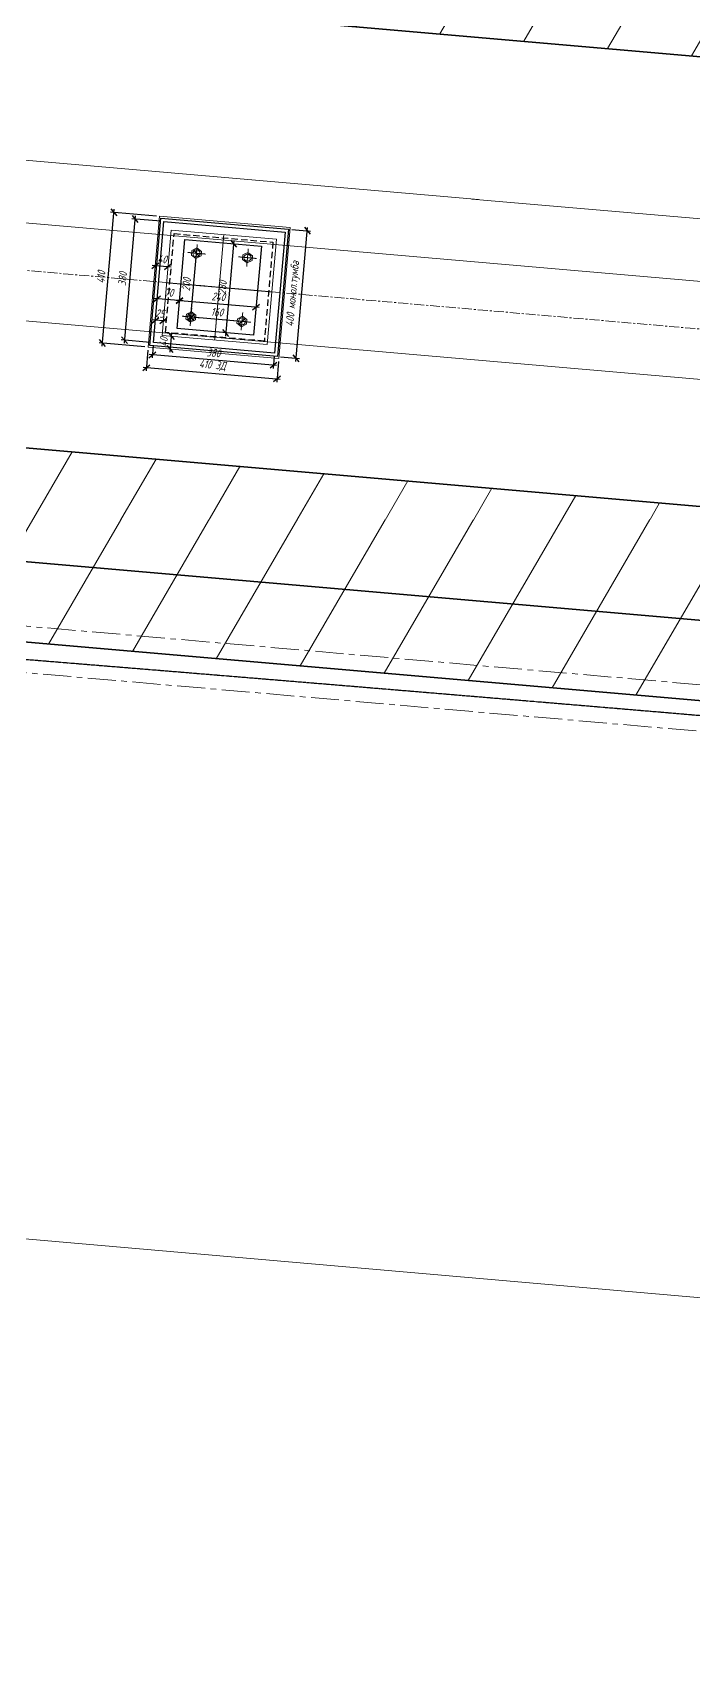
# Model space of a CAD drawing. Header units: millimetres. Extents: x 263685 to 14136308, y -2404013 to 2433772.
# Drawn here: x 8011339 to 8013404, y -586638 to -581548 of the extents above; entities that cross this region are included whole.
import ezdxf
from ezdxf import colors
from ezdxf.entities.mleader import LeaderData, LeaderLine
from ezdxf.math import Vec2, Vec3

# ---------------------------------------------------------------- set-up
doc = ezdxf.new("R2010")
doc.units = ezdxf.units.MM
for name, pattern in [('осевая', [2, 1.25, -0.25, 0.25, -0.25]), ('осеваяX2', [4, 2.5, -0.5, 0.5, -0.5]), ('Штриховая', [3, 2, -1])]:
    doc.linetypes.add(name, pattern=pattern)
for name, color, linetype, lineweight in [('Выноски', 3, 'Continuous', 15), ('ИС_Med', 7, 'Continuous', 35), ('ИС_Мвн', 3, 'Continuous', 18), ('ИС_Ось', 3, 'осевая', 18), ('ИС_РЗМ', 3, 'Continuous', 18), ('ИС_Тон', 3, 'Continuous', 18), ('ИС_Штр', 3, 'Continuous', 9), ('МДП_Ось', 1, 'осеваяX2', 30)]:
    doc.layers.add(name, color=color, linetype=linetype, lineweight=lineweight)
doc.styles.add('0', font='isocpeur.ttf', dxfattribs={"width": 0.8, "oblique": 15})
doc.styles.add('ISOCPEUR', font='isocpeur.ttf', dxfattribs={"width": 0.8, "oblique": 15, "height": 2.5})
doc.dimstyles.new('М10', dxfattribs={"dimscale": 10, "dimtxt": 2.5, "dimasz": 2, "dimexe": 1, "dimexo": 1, "dimgap": 1, "dimtad": 1, "dimdec": 0, "dimtxsty": '0', "dimblk1": 'OBLIQUE', "dimblk2": 'OBLIQUE', "dimsah": 1, "dimcen": 2.5, "dimdle": 1, "dimclrd": 256, "dimclre": 256, "dimclrt": 256, "dimaunit": 1, "dimadec": 0, "dimazin": 0, "dimtfac": 0.75, "dimtdec": 0, "dimtmove": 1, "dimatfit": 2, "dimldrblk": 'OBLIQUE', "dimfxl": 1, "dimtolj": 1, "dimtzin": 0, "dimlwd": -1, "dimlwe": -1, "dimarcsym": 0})
doc.dimstyles.new('М200', dxfattribs={"dimscale": 200, "dimtxt": 2.5, "dimasz": 2, "dimexe": 1, "dimexo": 1, "dimgap": 0.8, "dimtad": 1, "dimdec": 0, "dimzin": 0, "dimdsep": 46, "dimtxsty": '0', "dimblk": 'OBLIQUE', "dimcen": 0.09, "dimdle": 1, "dimclrd": 256, "dimclre": 256, "dimclrt": 256, "dimadec": 4, "dimazin": 0, "dimtfac": 1, "dimtdec": 0, "dimtmove": 1, "dimatfit": 2, "dimfxl": 1, "dimtolj": 1, "dimtzin": 0, "dimlwd": -1, "dimarcsym": 0})

# ---------------------------------------------------------------- blocks, each defined once
blk = doc.blocks.new('_None')
blk = doc.blocks.new('болт БО')
at = {"layer": 'ИС_Тон', "linetype": 'осевая'}
for p, q in [((-27.8473755350301, 0.1288116181356145), (27.84737553503055, -0.1288116181353871)), ((-0.1288116180771794, -27.84737553508876), (0.1288116183113743, 27.84737553520426))]:
    blk.add_line(p, q, dxfattribs=at)
at = {"layer": 'ИС_Тон'}
blk.add_lwpolyline([(14.96664636836476, -7.295342044146537), (15.03303712032357, 7.157535470322273), (0.07648264958743312, 16.64982433590194), (-14.96664636713922, 7.295342045052394), (-15.03303711909848, -7.157535469416189), (-0.07648264836325325, -16.64982433522869)], close=True, dxfattribs=at)
blk.add_circle((1.168700691778213e-10, -4.547473508864641e-13), 11, dxfattribs=at)
blk = doc.blocks.new('_OBLIQUE')
at = {"color": 0, "linetype": 'ByBlock', "lineweight": -2}
blk.add_line((0.5000000000000001, 0.4999999999999999), (-0.5000000000000001, -0.4999999999999999), dxfattribs=at)
blk = doc.blocks.new('*D1536')
at = {"layer": 'Defpoints', "transparency": 16777216}
blk.add_line((134.5914304819017, -114.4579757231986), (-45.40856951812748, -114.4579756184248), dxfattribs=at)
at = {"layer": 'Defpoints', "color": 0, "transparency": 16777216}
for p in [(-35.40856951812748, -114.4579756242165), (-35.40856951812748, -114.4579756242456), (124.5914304819016, -114.4579757191823)]:
    blk.add_point(p, dxfattribs=at)
at = {"layer": 'Defpoints', "transparency": 16777216, "xscale": 20, "yscale": 20, "zscale": 20}
for p, rotation in [((-35.40856951812748, -114.4579756242456), 179.9999999666495), ((124.5914304819016, -114.4579757173778), 359.9999999666495)]:
    blk.add_blockref('_OBLIQUE', p, dxfattribs=dict(at, rotation=rotation))
at = {"layer": 'Defpoints', "transparency": 16777216, "insert": (44.5914304949838, -91.95797567081172), "char_height": 25, "attachment_point": 5, "rotation": 359.99999996664945, "style": '0'}
blk.add_mtext('\\A1;160', dxfattribs=at)
blk = doc.blocks.new('*D1537')
at = {"layer": 'Defpoints', "transparency": 16777216}
blk.add_line((-35.40880475775335, -124.5088569954387), (-35.4088047577534, 95.49114300493969), dxfattribs=at)
at = {"layer": 'Defpoints', "color": 0, "transparency": 16777216}
for p in [(-35.4088047577534, 85.49114300493969), (-35.4088047577534, 85.49114300493969), (-35.40880479215413, -114.5088569954387)]:
    blk.add_point(p, dxfattribs=at)
at = {"layer": 'Defpoints', "transparency": 16777216, "xscale": 20, "yscale": 20, "zscale": 20}
for p, rotation in [((-35.4088047577534, 85.49114300493969), 90), ((-35.40880475775335, -114.5088569954387), 270)]:
    blk.add_blockref('_OBLIQUE', p, dxfattribs=dict(at, rotation=rotation))
at = {"layer": 'Defpoints', "transparency": 16777216, "insert": (-57.90880475775337, -14.5088569952495), "char_height": 25, "attachment_point": 5, "rotation": 90, "style": '0'}
blk.add_mtext('\\A1;200', dxfattribs=at)
blk = doc.blocks.new('*D1539')
at = {"layer": 'Defpoints', "transparency": 16777216}
blk.add_line((174.5911951518792, -66.70392639015336), (-85.40880484814988, -66.70392623881344), dxfattribs=at)
at = {"layer": 'Defpoints', "color": 0, "transparency": 16777216}
for p in [(-75.40880484814988, -66.70392624469241), (-75.40880484814988, -66.7039262446342), (164.5911951518792, -66.70392638715566)]:
    blk.add_point(p, dxfattribs=at)
at = {"layer": 'Defpoints', "transparency": 16777216, "xscale": 20, "yscale": 20, "zscale": 20}
for p, rotation in [((-75.40880484814988, -66.7039262446342), 179.9999999666495), ((164.5911951518792, -66.70392638433259), 359.9999999666495)]:
    blk.add_blockref('_OBLIQUE', p, dxfattribs=dict(at, rotation=rotation))
at = {"layer": 'Defpoints', "transparency": 16777216, "insert": (44.59119516496138, -44.2039263144834), "char_height": 25, "attachment_point": 5, "rotation": 359.99999996664945, "style": '0'}
blk.add_mtext('\\A1;240', dxfattribs=at)
blk = doc.blocks.new('*D1540')
at = {"layer": 'Defpoints', "transparency": 16777216}
blk.add_line((77.35079307766861, 135.49114293803), (77.35079307766868, -164.5088570619701), dxfattribs=at)
at = {"layer": 'Defpoints', "color": 0, "transparency": 16777216}
for p in [(77.35079324385154, 125.49114293803), (77.35079307763957, -154.5088570619701), (77.35079307766867, -154.5088570619701)]:
    blk.add_point(p, dxfattribs=at)
at = {"layer": 'Defpoints', "transparency": 16777216, "xscale": 20, "yscale": 20, "zscale": 20}
for p, rotation in [((77.35079307766861, 125.49114293803), 90), ((77.35079307766867, -154.5088570619701), 270)]:
    blk.add_blockref('_OBLIQUE', p, dxfattribs=dict(at, rotation=rotation))
at = {"layer": 'Defpoints', "transparency": 16777216, "insert": (54.85079307766863, -14.50885706197007), "char_height": 25, "attachment_point": 5, "rotation": 90, "style": '0'}
blk.add_mtext('\\A1;280', dxfattribs=at)
blk = doc.blocks.new('*D1541')
at = {"layer": 'Defpoints', "transparency": 16777216}
blk.add_line((-65.40880484809168, -66.70392624972737), (-155.4088048480917, -66.70392619734048), dxfattribs=at)
at = {"layer": 'Defpoints', "color": 0, "transparency": 16777216}
for p in [(-145.4088048480917, -66.70392620316125), (-145.4088048480917, -66.70392620316125), (-75.40880484809168, -66.70392624469241)]:
    blk.add_point(p, dxfattribs=at)
at = {"layer": 'Defpoints', "transparency": 16777216, "xscale": 20, "yscale": 20, "zscale": 20}
for p, rotation in [((-145.4088048480917, -66.70392620316125), 179.9999999666495), ((-75.40880484809168, -66.70392624390661), 359.9999999666495)]:
    blk.add_blockref('_OBLIQUE', p, dxfattribs=dict(at, rotation=rotation))
at = {"layer": 'Defpoints', "transparency": 16777216, "insert": (-110.408804834995, -44.20392622353393), "char_height": 25, "attachment_point": 5, "rotation": 359.99999996664945, "style": '0'}
blk.add_mtext('\\A1;70', dxfattribs=at)
blk = doc.blocks.new('*D1542')
at = {"layer": 'Defpoints', "transparency": 16777216}
blk.add_line((-110.4088048882259, -134.31600171639), (-155.4088048882259, -134.3160016901966), dxfattribs=at)
at = {"layer": 'Defpoints', "color": 0, "transparency": 16777216}
for p in [(-145.4088048882259, -134.3160016960464), (-145.4088048882259, -134.3160016960173), (-120.4088048882259, -134.3160017108894)]:
    blk.add_point(p, dxfattribs=at)
at = {"layer": 'Defpoints', "transparency": 16777216, "xscale": 20, "yscale": 20, "zscale": 20}
for p, rotation in [((-145.4088048882259, -134.3160016960173), 179.9999999666495), ((-120.4088048882259, -134.3160017105693), 359.9999999666495)]:
    blk.add_blockref('_OBLIQUE', p, dxfattribs=dict(at, rotation=rotation))
at = {"layer": 'Defpoints', "transparency": 16777216, "insert": (-132.9088048751582, -111.8160017034679), "char_height": 25, "attachment_point": 5, "rotation": 359.99999996664945, "style": '0'}
blk.add_mtext('\\A1;25', dxfattribs=at)
blk = doc.blocks.new('*D1543')
at = {"layer": 'Defpoints', "transparency": 16777216}
blk.add_line((-110.4088047874975, 35.37111904114136), (-170.4088047874975, 35.37111907606595), dxfattribs=at)
at = {"layer": 'Defpoints', "color": 0, "transparency": 16777216}
for p in [(-160.4088047874975, 35.37111907024519), (-160.4088047874975, 35.37111907024519), (-120.4088047874975, 35.37111904652556)]:
    blk.add_point(p, dxfattribs=at)
at = {"layer": 'Defpoints', "transparency": 16777216, "xscale": 20, "yscale": 20, "zscale": 20}
for p, rotation in [((-160.4088047874975, 35.37111907024519), 179.9999999666495), ((-120.4088047874975, 35.37111904696212), 359.9999999666495)]:
    blk.add_blockref('_OBLIQUE', p, dxfattribs=dict(at, rotation=rotation))
at = {"layer": 'Defpoints', "transparency": 16777216, "insert": (-140.4088047744008, 57.87111905837082), "char_height": 25, "attachment_point": 5, "rotation": 359.99999996664945, "style": '0'}
blk.add_mtext('\\A1;40', dxfattribs=at)
blk = doc.blocks.new('*D1544')
at = {"layer": 'Defpoints', "transparency": 16777216}
for p, q in [((-160.4088049446, -229.5088569208456), (-160.4088049823443, -294.353121638851)), ((249.5911950553709, -229.5088571642118), (249.5911950176266, -294.3531218775024)), ((259.5911950234473, -284.3531218833232), (-170.4088049765236, -284.3531216330302))]:
    blk.add_line(p, q, dxfattribs=at)
at = {"layer": 'Defpoints', "color": 0, "transparency": 16777216}
for p in [(-160.4088049387792, -219.5088569208456), (249.5911950611917, -219.5088571642118), (-160.4088049765236, -284.353121638851)]:
    blk.add_point(p, dxfattribs=at)
at = {"layer": 'Defpoints', "transparency": 16777216, "xscale": 20, "yscale": 20, "zscale": 20}
for p, rotation in [((-160.4088049765236, -284.353121638851), 179.9999999666495), ((249.5911950234473, -284.3531218775024), 359.9999999666495)]:
    blk.add_blockref('_OBLIQUE', p, dxfattribs=dict(at, rotation=rotation))
at = {"layer": 'Defpoints', "transparency": 16777216, "insert": (44.59119503765001, -259.9781217581767), "char_height": 25, "attachment_point": 5, "rotation": 359.99999996664945, "style": '0'}
blk.add_mtext('\\A1;410 ЗД', dxfattribs=at)
blk = doc.blocks.new('*D1545')
at = {"layer": 'Defpoints', "transparency": 16777216}
for p, q in [((244.5911950480016, -242.5192421340907), (-155.4088049520275, -242.5192419012601)), ((-145.4088049357233, -214.5088569297513), (-145.4088049578483, -252.5192419070809)), ((234.5911950643058, -214.508857155306), (234.5911950421808, -252.51924212827))]:
    blk.add_line(p, q, dxfattribs=at)
at = {"layer": 'Defpoints', "color": 0, "transparency": 16777216}
for p in [(-145.4088049299025, -204.5088569297513), (-145.4088049520275, -242.5192419070809), (234.5911950701266, -204.508857155306)]:
    blk.add_point(p, dxfattribs=at)
at = {"layer": 'Defpoints', "transparency": 16777216, "xscale": 20, "yscale": 20, "zscale": 20}
for p, rotation in [((-145.4088049520275, -242.5192419070809), 179.9999999666495), ((234.5911950480016, -242.51924212827), 359.9999999666495)]:
    blk.add_blockref('_OBLIQUE', p, dxfattribs=dict(at, rotation=rotation))
at = {"layer": 'Defpoints', "transparency": 16777216, "insert": (44.59119506108377, -220.0192420176754), "char_height": 25, "attachment_point": 5, "rotation": 359.99999996664945, "style": '0'}
blk.add_mtext('\\A1;380', dxfattribs=at)
blk = doc.blocks.new('*D1546')
at = {"layer": 'Defpoints', "transparency": 16777216}
blk.add_line((-91.226928610442, -169.5088569619111), (-91.22692861044199, -229.5088569618821), dxfattribs=at)
at = {"layer": 'Defpoints', "color": 0, "transparency": 16777216}
for p in [(-91.22692858669328, -179.5088569619111), (-91.226928610442, -219.5088569618821), (-91.226928610442, -219.5088569618821)]:
    blk.add_point(p, dxfattribs=at)
at = {"layer": 'Defpoints', "transparency": 16777216, "xscale": 20, "yscale": 20, "zscale": 20}
for p, rotation in [((-91.226928610442, -179.5088569619111), 90), ((-91.226928610442, -219.5088569618821), 270)]:
    blk.add_blockref('_OBLIQUE', p, dxfattribs=dict(at, rotation=rotation))
at = {"layer": 'Defpoints', "transparency": 16777216, "insert": (-113.7269285985676, -199.5088569619402), "char_height": 25, "attachment_point": 5, "rotation": 90, "style": '0'}
blk.add_mtext('\\A1;40', dxfattribs=at)
blk = doc.blocks.new('*D1547')
at = {"layer": 'Defpoints', "transparency": 16777216}
for p, q in [((-155.4088047043479, 175.4911430702487), (-245.8727593066289, 175.4911430702487)), ((-235.8727593066289, 185.4911430702487), (-235.8727593066288, -214.5088569297515)), ((-155.4088049299026, -204.5088569297515), (-245.8727593066288, -204.5088569297515))]:
    blk.add_line(p, q, dxfattribs=at)
at = {"layer": 'Defpoints', "color": 0, "transparency": 16777216}
for p in [(-145.4088047043479, 175.4911430702487), (-235.8727593066288, -204.5088569297515), (-145.4088049299026, -204.5088569297515)]:
    blk.add_point(p, dxfattribs=at)
at = {"layer": 'Defpoints', "transparency": 16777216, "xscale": 20, "yscale": 20, "zscale": 20}
for p, rotation in [((-235.8727593066289, 175.4911430702487), 90), ((-235.8727593066288, -204.5088569297515), 270)]:
    blk.add_blockref('_OBLIQUE', p, dxfattribs=dict(at, rotation=rotation))
at = {"layer": 'Defpoints', "transparency": 16777216, "insert": (-258.3727593066288, -14.50885692975131), "char_height": 25, "attachment_point": 5, "rotation": 90, "style": '0'}
blk.add_mtext('\\A1;380', dxfattribs=at)
blk = doc.blocks.new('*D1548')
at = {"layer": 'Defpoints', "transparency": 16777216}
for p, q in [((-170.4088046954421, 190.4911430791545), (-313.6341531854124, 190.4911430791545)), ((-303.6341531854123, -229.5088569208457), (-303.6341531854124, 200.4911430791545)), ((-170.4088049387793, -219.5088569208457), (-313.6341531854123, -219.5088569208457))]:
    blk.add_line(p, q, dxfattribs=at)
at = {"layer": 'Defpoints', "color": 0, "transparency": 16777216}
for p in [(-303.6341531854124, 190.4911430791545), (-160.4088046954421, 190.4911430791545), (-160.4088049387793, -219.5088569208457)]:
    blk.add_point(p, dxfattribs=at)
at = {"layer": 'Defpoints', "transparency": 16777216, "xscale": 20, "yscale": 20, "zscale": 20}
for p, rotation in [((-303.6341531854124, 190.4911430791545), 90), ((-303.6341531854123, -219.5088569208457), 270)]:
    blk.add_blockref('_OBLIQUE', p, dxfattribs=dict(at, rotation=rotation))
at = {"layer": 'Defpoints', "transparency": 16777216, "insert": (-326.1341531854123, -14.50885692084554), "char_height": 25, "attachment_point": 5, "rotation": 90, "style": '0'}
blk.add_mtext('\\A1;410', dxfattribs=at)
blk = doc.blocks.new('*D1538')
at = {"layer": 'Defpoints', "transparency": 16777216}
for p, q in [((254.5911953015894, 185.4911428387568), (313.4498260339898, 185.4911428387568)), ((303.4498260339899, -224.5088571612433), (303.4498260339898, 195.4911428387569)), ((254.5911950641895, -214.5088571612433), (313.4498260339899, -214.5088571612433))]:
    blk.add_line(p, q, dxfattribs=at)
at = {"layer": 'Defpoints', "color": 0, "transparency": 16777216}
for p in [(244.5911953015894, 185.4911428387568), (303.4498260339898, 185.4911428387568), (244.5911950641895, -214.5088571612433)]:
    blk.add_point(p, dxfattribs=at)
at = {"layer": 'Defpoints', "transparency": 16777216, "xscale": 20, "yscale": 20, "zscale": 20}
for p, rotation in [((303.4498260339898, 185.4911428387568), 90), ((303.4498260339899, -214.5088571612433), 270)]:
    blk.add_blockref('_OBLIQUE', p, dxfattribs=dict(at, rotation=rotation))
at = {"layer": 'Defpoints', "transparency": 16777216, "insert": (277.1998260339898, -14.5088571612433), "char_height": 25, "attachment_point": 5, "rotation": 90, "style": '0'}
blk.add_mtext('\\A1;400 монол.тумба', dxfattribs=at)
blk = doc.blocks.new('*D1676')
at = {"layer": 'Defpoints', "color": 0, "transparency": 16777216}
for p in [(134661.5236054165, -1381.44420373498), (149007.3761599932, -2629.047699311966), (148846.3831463249, -4480.262483969462)]:
    blk.add_point(p, dxfattribs=at)
at = {"layer": 'ИС_РЗМ', "transparency": 16777216}
for p, q in [((134644.1957790891, -1580.692155881963), (134483.2027654207, -3431.906940539448)), ((148990.0483336658, -2828.295651458962), (148829.0553199975, -4679.510436116447)), ((134301.2826396012, -3215.331162065002), (149045.6310984719, -4497.590310296933))]:
    blk.add_line(p, q, dxfattribs=at)
at = {"layer": 'ИС_РЗМ', "transparency": 16777216, "xscale": 400, "yscale": 400, "zscale": 400}
for p, rotation in [((134500.5305917482, -3232.658988392468), 175.0297120293991), ((148846.3831463249, -4480.262483969467), 355.0297120293991)]:
    blk.add_blockref('_OBLIQUE', p, dxfattribs=dict(at, rotation=rotation))
at = {"layer": 'ИС_РЗМ', "transparency": 16777216, "insert": (141705.9465434006, -3482.870825905382), "char_height": 500, "attachment_point": 5, "rotation": 355.0297120293991, "style": '0'}
blk.add_mtext('\\A1;14400', dxfattribs=at)
blk = doc.blocks.new('Б18')
at = {"layer": 'ИС_Med'}
blk.add_lwpolyline([(-7.708876443997781, -0.709679294173867), (7.691123555996398, -0.709679294173867), (7.691123555996398, 0.6903207058203407), (-7.708876443997724, 0.6903207058203122)], close=True, dxfattribs=at)
at = {"layer": 'ИС_Ось', "linetype": 'осевая', "ltscale": 25}
blk.add_lwpolyline([(-9.008876443986026, -0.00967929416222546), (8.991123556013918, -0.00967929416222546)], dxfattribs=at)
blk = doc.blocks.new('*U1651')
at = {"layer": 'Defpoints'}
for points in [[(244.5911950641894, -214.5088571612432), (-155.4088049358397, -214.5088569238142), (-155.4088046984107, 185.4911430761858), (244.5911953015893, 185.4911428387568)], [(164.5911950997834, -154.5088571137458), (-75.40880490021664, -154.5088569712825), (-75.40880473400466, 125.4911430286884), (164.5911952659953, 125.4911428862542)]]:
    blk.add_lwpolyline(points, close=True, dxfattribs=at)
at = {"layer": 'Defpoints', "color": 1, "ltscale": 250}
blk.add_lwpolyline([(234.5911950701266, -204.508857155306), (-145.4088049299025, -204.5088569297513), (-145.4088047043479, 175.4911430702487), (234.5911952956812, 175.491142844694)], close=True, dxfattribs=at)
at = {"layer": 'Defpoints', "color": 1, "linetype": 'Штриховая', "ltscale": 10}
blk.add_lwpolyline([(199.5911950909067, -169.5088571345259), (-110.4088049090933, -169.5088569505315), (-110.4088047250989, 140.4911430494976), (199.5911952749011, 140.4911428654741)], close=True, dxfattribs=at)
at = {"layer": 'ИС_Тон'}
for points in [[(249.5911950611917, -219.5088571642118), (-160.4088049387792, -219.5088569208456), (-160.4088046954421, 190.4911430791544), (249.5911953045579, 190.4911428357882)], [(209.5911950849404, -179.5088571404631), (-120.4088049150596, -179.5088569445943), (-120.4088047191617, 150.4911430554057), (209.5911952808383, 150.4911428595369)]]:
    blk.add_lwpolyline(points, close=True, dxfattribs=at)
at = {"layer": 'ИС_Тон', "linetype": 'осевая'}
for points in [[(44.59119508491131, -179.5088570424996), (44.59119528080919, 150.4911429575004)], [(209.5911951828748, -14.50885714046308), (-120.4088048170961, -14.5088569445943)]]:
    blk.add_lwpolyline(points, dxfattribs=at)
at = {"layer": 'ИС_Тон', "rotation": 179.9999999659908}
for p in [(-35.40880475763697, 85.49114300496876), (124.5911952423339, 85.49114291000296), (-35.4088048763515, -114.5088569950312), (124.5911951236485, -114.5088570900261)]:
    blk.add_blockref('болт БО', p, dxfattribs=at)
at = {"layer": 'Defpoints'}
for base, p1, p2, angle, picture, middle in [((-303.6341531854124, 190.4911430791545), (-160.4088049387792, -219.5088569208456), (-160.4088046954421, 190.4911430791544), 269.9999999666495, '*D1548', (-326.1341531854123, -14.50885692084554)), ((-235.8727593066288, -204.5088569297515), (-145.4088047043479, 175.4911430702487), (-145.4088049299025, -204.5088569297513), 269.9999999666495, '*D1547', (-258.3727593066288, -14.50885692975131)), ((77.35079307766867, -154.5088570619701), (77.35079324385151, 125.49114293803), (77.35079307763954, -154.50885706197), 269.9999999666495, '*D1540', (54.85079307766863, -14.50885706197007)), ((-35.4088047577534, 85.49114300493969), (-35.40880479215411, -114.5088569954387), (-35.40880475775339, 85.49114300493966), 269.9999999666495, '*D1537', (-57.90880475775337, -14.5088569952495)), ((-145.4088048480917, -66.70392620316125), (-75.40880484809168, -66.70392624469241), (-145.4088048480917, -66.70392620316125), 179.9999999666495, '*D1541', (-110.408804834995, -44.20392622353393)), ((-75.40880484801787, -66.70392624466831), (164.5911951518792, -66.70392638715566), (-75.40880484814988, -66.70392624469241), 179.9999999666495, '*D1539', (44.59119516496138, -44.2039263144834)), ((-35.40856951812748, -114.4579756242456), (124.5914304819016, -114.4579757191823), (-35.40856951812748, -114.4579756242165), 179.9999999666495, '*D1536', (44.5914304949838, -91.95797567081172)), ((-145.4088049520275, -242.5192419070809), (234.5911950701266, -204.508857155306), (-145.4088049299025, -204.5088569297513), 179.9999999666495, '*D1545', (44.59119506108377, -220.0192420176754))]:
    dim = blk.add_linear_dim(base=base, p1=p1, p2=p2, angle=angle, dimstyle='М10', dxfattribs=at)
    dim.commit()
    dim.dimension.update_dxf_attribs({"geometry": picture, "text_midpoint": middle})
for base, p1, p2, angle, text, picture, middle in [((303.4498260339898, 185.4911428387568), (244.5911950641894, -214.5088571612432), (244.5911953015893, 185.4911428387568), 269.9999999666495, '<> монол.тумба', '*D1538', (277.1998260339898, -14.5088571612433)), ((-160.4088049765236, -284.353121638851), (249.5911950611917, -219.5088571642118), (-160.4088049387792, -219.5088569208456), 179.9999999666495, '<> ЗД', '*D1544', (44.59119503765001, -259.9781217581767))]:
    dim = blk.add_linear_dim(base=base, p1=p1, p2=p2, angle=angle, text=text, dimstyle='М10', dxfattribs=at)
    dim.commit()
    dim.dimension.update_dxf_attribs({"geometry": picture, "text_midpoint": middle})
for base, p1, p2, angle, picture, middle, set_off in [((-160.4088047875004, 35.37111907022938), (-120.4088047875004, 35.37111904650976), (-160.4088047875004, 35.37111907022938), 179.9999999666495, '*D1543', (-140.4088047875004, 35.37111905835502), (-2.899014361901209e-12, -1.580247044330463e-11)), ((-145.4088048882318, -134.3160016960212), (-120.4088048882318, -134.3160017108933), (-145.4088048882318, -134.3160016960503), 179.9999999666495, '*D1542', (-132.9088048882609, -134.3160017034718), (-5.897504706808832e-12, -3.893774191965349e-12)), ((-91.22692861044428, -219.508856961886), (-91.22692858669552, -179.508856961915), (-91.22692861044425, -219.5088569618859), 269.9999999666495, '*D1546', (-91.22692859856988, -199.5088569619441), (-2.273736754432321e-12, -3.893774191965349e-12))]:
    dim = blk.add_linear_dim(base=base, p1=p1, p2=p2, angle=angle, dimstyle='М10', dxfattribs=at)
    dim.commit()
    dim.dimension.update_dxf_attribs({"geometry": picture, "text_midpoint": middle, "dimtype": 128, "insert": set_off})
blk = doc.blocks.new('*U1663')
at = {"layer": 'ИС_Med', "color": 0, "linetype": 'ByBlock', "lineweight": -2, "transparency": 16777216}
blk.add_blockref('*U1651', (2000, 0), dxfattribs=at)
blk = doc.blocks.new('План Узловая')
at = {"layer": 'Выноски'}
ml = blk.add_multileader_mtext('Standard', dxfattribs=at)
ml.set_content('Металлическое барьерное ограждение', color=256, style='ISOCPEUR')
ml.set_leader_properties(color=256)
ml.set_arrow_properties(name='NONE')
ml.build(insert=Vec2(0, 0))
ml.multileader.update_dxf_attribs({"text_left_attachment_type": 6, "text_right_attachment_type": 6, "dogleg_length": 2, "arrow_head_size": 500, "scale": 200})
ctx = ml.context
ctx.base_point, ctx.scale, ctx.char_height, ctx.arrow_head_size, ctx.landing_gap_size, ctx.plane_origin, ctx.plane_x_axis, ctx.plane_y_axis = Vec3(11405.32098464839, -1045.000205874447), 200, 500, 500, 125, Vec3(11962.09887909889, 7253.385015964508), Vec3(1, 2.842170943040402e-15), Vec3(-2.842170943040402e-15, 1)
ctx.left_attachment, ctx.right_attachment, ctx.text_align_type = 6, 6, 1
notes = []
notes.append((ctx, [(1, (1, 1, 0), (18409.29558086395, -1045.000205874443), (-1, -5.684341886080802e-16), 100, [(0, [(19055.44950437546, -2159.743557214737)], 0, [])])]))
ctx.mtext.insert, ctx.mtext.text_direction, ctx.mtext.rotation, ctx.mtext.width, ctx.mtext.alignment, ctx.mtext.flow_direction = Vec3(14857.30828285217, -395.0002059936523), Vec3(1, 2.842170943040402e-15), 2.842170943040402e-15, 7049.42080516668, 2, 5
ctx.mtext.has_bg_fill, ctx.mtext.bg_color, ctx.mtext.bg_scale_factor, ctx.mtext.bg_transparency, ctx.mtext.use_window_bg_color = 1, -1023410167, 1.5, 0, 1
ml = blk.add_multileader_mtext('Standard', dxfattribs=at)
ml.set_content('Габарит приближения ОАО "РЖД"', color=256, style='ISOCPEUR')
ml.set_leader_properties(color=256)
ml.set_arrow_properties(name='NONE')
ml.build(insert=Vec2(0, 0))
ml.multileader.update_dxf_attribs({"text_left_attachment_type": 6, "text_right_attachment_type": 6, "dogleg_length": 2, "arrow_head_size": 300, "scale": 200})
ctx = ml.context
ctx.base_point, ctx.scale, ctx.char_height, ctx.arrow_head_size, ctx.landing_gap_size, ctx.plane_origin, ctx.plane_x_axis, ctx.plane_y_axis = Vec3(101662.7441057431, -4562.479831993582), 200, 500, 300, 125, Vec3(97940.96292948723, -283.7268282175064), Vec3(1, 2.842170943040402e-15), Vec3(-2.842170943040402e-15, 1)
ctx.left_attachment, ctx.right_attachment = 6, 6
notes.append((ctx, [(1, (1, 1, 0), (107586.7187019587, -4562.47983199358), (-1, -2.842170943040401e-16), 100, [(0, [(108264.5783550739, -4193.935423493385)], 0, [])])]))
ctx.mtext.insert, ctx.mtext.text_direction, ctx.mtext.rotation, ctx.mtext.width, ctx.mtext.flow_direction = Vec3(101787.7441056967, -3962.479832291603), Vec3(1, 2.842170943040402e-15), 2.842170943040402e-15, 5939.542017434016, 5
ctx.mtext.has_bg_fill, ctx.mtext.bg_color, ctx.mtext.bg_scale_factor, ctx.mtext.bg_transparency, ctx.mtext.use_window_bg_color = 1, -1023410167, 1.5, 0, 1
for ctx, leaders in notes:
    for number, flags, end, landing, length, lines in leaders:
        leader = LeaderData()
        leader.index, (leader.has_last_leader_line, leader.has_dogleg_vector, leader.attachment_direction) = number, flags
        leader.last_leader_point, leader.dogleg_vector, leader.dogleg_length = Vec3(end), Vec3(landing), length
        for number, points, colour, breaks in lines:
            line = LeaderLine()
            line.index, line.vertices, line.color, line.breaks = number, Vec3.list(points), colors.encode_raw_color(colour), breaks
            leader.lines.append(line)
        ctx.leaders.append(leader)
at = {"layer": 'ИС_Штр'}
h = blk.add_hatch(dxfattribs=at)
h.set_pattern_fill('ANSI31', color=256, scale=75, angle=14.81052377493742)
h.set_pattern_definition([(59.81052377493726, (120494.6000593982, 4925.746242251829), (-205.8274345762676, 119.7438215556539), [])])
h.paths.add_polyline_path([(148383.67126082, -60.35153622715734), (134878.5546301734, 1114.13639696961), (134835.2350643592, 616.0165166490478), (148340.351695009, -558.471416506567)])
h = blk.add_hatch(dxfattribs=at)
h.set_pattern_fill('ANSI31', color=256, scale=75, angle=14.81052377493742)
h.set_pattern_definition([(59.81052377493726, (120320.8886004558, 2928.285521867685), (-205.8274345762676, 119.7438215556539), [])])
h.paths.add_polyline_path([(149059.7928346425, -2026.322643964901), (134713.9402800658, -778.7191483884817), (134661.5236054168, -1381.444203735096), (138487.1553600952, -1714.198369331134), (139032.8455429614, -2363.865881068516), (139630.5772414431, -2415.8483027193), (140280.2632982573, -1870.168474101054), (149007.3761599955, -2629.04769928474)])
at = {"layer": 'ИС_Med', "xscale": 999.9999999999999, "yscale": 999.9999999999999, "zscale": 999.9999999999999, "rotation": 355.0297120294017}
blk.add_blockref('Б18', (141957.1956215899, -696.2792133506737), dxfattribs=at)
at = {"layer": 'ИС_Med', "rotation": 355.0313470506258}
blk.add_blockref('*U1663', (134917.8114156997, -228.2042253320105), dxfattribs=at)
at = {"layer": 'Выноски'}
ml = blk.add_multileader_mtext('Standard', dxfattribs=at)
ml.set_content('Габарит приближения ОАО "РЖД"', color=256, style='ISOCPEUR')
ml.set_leader_properties(color=256)
ml.set_arrow_properties(name='NONE')
ml.build(insert=Vec2(0, 0))
ml.multileader.update_dxf_attribs({"text_left_attachment_type": 6, "text_right_attachment_type": 6, "dogleg_length": 2, "arrow_head_size": 300, "scale": 200})
ctx = ml.context
ctx.base_point, ctx.scale, ctx.char_height, ctx.arrow_head_size, ctx.landing_gap_size, ctx.plane_origin, ctx.plane_x_axis, ctx.plane_y_axis = Vec3(116274.3043072224, -4196.51312571764), 200, 500, 300, 125, Vec3(112552.5231311321, 82.23987817764282), Vec3(1, 2.842170943040402e-15), Vec3(-2.842170943040402e-15, 1)
ctx.left_attachment, ctx.right_attachment = 6, 6
notes = []
notes.append((ctx, [(0, (1, 1, 0), (116174.3043072224, -4196.51312571764), (1, 1.98951966012828e-15), 100.0000000000001, [(0, [(115155.0561289787, -4578.787423610687)], 0, [])])]))
ctx.mtext.insert, ctx.mtext.text_direction, ctx.mtext.rotation, ctx.mtext.width, ctx.mtext.flow_direction = Vec3(116399.3043072224, -3596.513125538826), Vec3(1, 2.842170943040402e-15), 2.842170943040402e-15, 5939.542017434016, 5
ctx.mtext.has_bg_fill, ctx.mtext.bg_color, ctx.mtext.bg_scale_factor, ctx.mtext.bg_transparency, ctx.mtext.use_window_bg_color = 1, -1023410167, 1.5, 0, 1
for ctx, leaders in notes:
    for number, flags, end, landing, length, lines in leaders:
        leader = LeaderData()
        leader.index, (leader.has_last_leader_line, leader.has_dogleg_vector, leader.attachment_direction) = number, flags
        leader.last_leader_point, leader.dogleg_vector, leader.dogleg_length = Vec3(end), Vec3(landing), length
        for number, points, colour, breaks in lines:
            line = LeaderLine()
            line.index, line.vertices, line.color, line.breaks = number, Vec3.list(points), colors.encode_raw_color(colour), breaks
            leader.lines.append(line)
        ctx.leaders.append(leader)
ml = blk.add_multileader_mtext('Standard', dxfattribs=at)
ml.set_content('Ось опоры №3\\PПК 1+97,65', color=256, style='ISOCPEUR')
ml.set_leader_properties(color=256)
ml.set_arrow_properties(name='NONE')
ml.build(insert=Vec2(0, 0))
ml.multileader.update_dxf_attribs({"text_left_attachment_type": 6, "text_right_attachment_type": 6, "dogleg_length": 2, "arrow_head_size": 300, "scale": 200})
ctx = ml.context
ctx.base_point, ctx.scale, ctx.char_height, ctx.arrow_head_size, ctx.landing_gap_size, ctx.plane_origin, ctx.plane_x_axis, ctx.plane_y_axis = Vec3(63331.346092913, -4633.585984528066), 200, 500, 300, 125, Vec3(58718.4761068821, 1285.659215271473), Vec3(1, 2.842170943040402e-15), Vec3(-2.842170943040402e-15, 1)
ctx.left_attachment, ctx.right_attachment = 6, 6
notes = []
notes.append((ctx, [(1, (1, 1, 0), (67389.29528534412, -4633.585984528065), (-1, -2.842170943040401e-16), 100, [(0, [(68497.43448901176, -3749.276166558266)], 0, [])])]))
ctx.mtext.insert, ctx.mtext.text_direction, ctx.mtext.rotation, ctx.mtext.width, ctx.mtext.flow_direction = Vec3(63590.32068872452, -4033.585984230042), Vec3(1, 2.842170943040402e-15), 2.842170943040402e-15, 4212.965269783731, 5
ctx.mtext.has_bg_fill, ctx.mtext.bg_color, ctx.mtext.bg_scale_factor, ctx.mtext.bg_transparency, ctx.mtext.use_window_bg_color = 1, -1023410167, 1.5, 0, 1
for ctx, leaders in notes:
    for number, flags, end, landing, length, lines in leaders:
        leader = LeaderData()
        leader.index, (leader.has_last_leader_line, leader.has_dogleg_vector, leader.attachment_direction) = number, flags
        leader.last_leader_point, leader.dogleg_vector, leader.dogleg_length = Vec3(end), Vec3(landing), length
        for number, points, colour, breaks in lines:
            line = LeaderLine()
            line.index, line.vertices, line.color, line.breaks = number, Vec3.list(points), colors.encode_raw_color(colour), breaks
            leader.lines.append(line)
        ctx.leaders.append(leader)
ml = blk.add_multileader_mtext('Standard', dxfattribs=at)
ml.set_content('Ось опоры №4\\PПК 2+30,72', color=256, style='ISOCPEUR')
ml.set_leader_properties(color=256)
ml.set_arrow_properties(name='NONE')
ml.build(insert=Vec2(0, 0))
ml.multileader.update_dxf_attribs({"text_left_attachment_type": 6, "text_right_attachment_type": 6, "dogleg_length": 2, "arrow_head_size": 300, "scale": 200})
ctx = ml.context
ctx.base_point, ctx.scale, ctx.char_height, ctx.arrow_head_size, ctx.landing_gap_size, ctx.plane_origin, ctx.plane_x_axis, ctx.plane_y_axis = Vec3(96372.75863680587, -3917.326990127564), 200, 500, 300, 125, Vec3(91542.78431558609, 2012.630561709404), Vec3(1, 2.842170943040402e-15), Vec3(-2.842170943040402e-15, 1)
ctx.left_attachment, ctx.right_attachment = 6, 6
notes = []
notes.append((ctx, [(1, (1, 1, 0), (100470.707829237, -3917.326990127563), (-1, -2.842170943040401e-16), 100, [(0, [(101420.9420717955, -2988.186381816864)], 0, [])])]))
ctx.mtext.insert, ctx.mtext.text_direction, ctx.mtext.rotation, ctx.mtext.width, ctx.mtext.flow_direction = Vec3(96631.73323309422, -3317.326990067959), Vec3(1, 2.842170943040402e-15), 2.842170943040402e-15, 4212.965269783731, 5
ctx.mtext.has_bg_fill, ctx.mtext.bg_color, ctx.mtext.bg_scale_factor, ctx.mtext.bg_transparency, ctx.mtext.use_window_bg_color = 1, -1023410167, 1.5, 0, 1
for ctx, leaders in notes:
    for number, flags, end, landing, length, lines in leaders:
        leader = LeaderData()
        leader.index, (leader.has_last_leader_line, leader.has_dogleg_vector, leader.attachment_direction) = number, flags
        leader.last_leader_point, leader.dogleg_vector, leader.dogleg_length = Vec3(end), Vec3(landing), length
        for number, points, colour, breaks in lines:
            line = LeaderLine()
            line.index, line.vertices, line.color, line.breaks = number, Vec3.list(points), colors.encode_raw_color(colour), breaks
            leader.lines.append(line)
        ctx.leaders.append(leader)
at = {"layer": 'ИС_Ось', "color": 6, "ltscale": 25}
blk.add_lwpolyline([(9847.573756593105, -3556.127595462254), (32014.49761336256, -1028.551701771677), (65278.60788389354, 1171.048334672698), (98071.28474092664, 1531.113591110625), (131535.0598082386, 51.81931855616858), (150671.496040912, -1612.402772589936), (174876.256305989, -4163.637459726888), (175105.0605264671, -4186.049574345408)], dxfattribs=at)
at = {"layer": 'ИС_Тон', "color": 6}
for points in [[(9733.32758267445, -3223.931899015559), (31983.73515025777, -686.8368038067129), (65265.39913364226, 1513.923977501458), (98076.98001101112, 1874.196801085374), (131557.5024906106, 394.162195155106), (150704.3342839665, -1270.963957763452), (174910.9526344611, -3822.394491180312)], [(9899.86719480675, -3708.182185398415), (32028.57839091, -1184.963477240526), (65284.65387161245, 1014.105256131093), (98068.67786801129, 1374.075503719971), (131524.7872101643, -104.8798990177456), (150656.4651249968, -1768.688177603763), (174860.3748961617, -4319.833220821689), (175089.755119015, -4342.301756738918)]]:
    blk.add_lwpolyline(points, dxfattribs=at)
at = {"layer": 'Выноски'}
ml = blk.add_multileader_mtext('Standard', dxfattribs=at)
ml.set_content('Ось опоры №5\\PПК 2+63,80', color=256, style='ISOCPEUR')
ml.set_leader_properties(color=256)
ml.set_arrow_properties(name='NONE')
ml.build(insert=Vec2(0, 0))
ml.multileader.update_dxf_attribs({"text_left_attachment_type": 6, "text_right_attachment_type": 6, "dogleg_length": 2, "arrow_head_size": 300, "scale": 200})
ctx = ml.context
ctx.base_point, ctx.scale, ctx.char_height, ctx.arrow_head_size, ctx.landing_gap_size, ctx.plane_origin, ctx.plane_x_axis, ctx.plane_y_axis = Vec3(129414.941320989, -5313.053450286389), 200, 500, 300, 125, Vec3(124802.0713353157, 606.1917487382889), Vec3(1, 2.842170943040402e-15), Vec3(-2.842170943040402e-15, 1)
ctx.left_attachment, ctx.right_attachment = 6, 6
notes = []
notes.append((ctx, [(1, (1, 1, 0), (133472.8905134201, -5313.053450286388), (-1, -2.842170943040401e-16), 100, [(0, [(134480.8796290159, -4508.664734661579)], 0, [])])]))
ctx.mtext.insert, ctx.mtext.text_direction, ctx.mtext.rotation, ctx.mtext.width, ctx.mtext.flow_direction = Vec3(129673.9159172773, -4713.053450584412), Vec3(1, 2.842170943040402e-15), 2.842170943040402e-15, 4212.965269783731, 5
ctx.mtext.has_bg_fill, ctx.mtext.bg_color, ctx.mtext.bg_scale_factor, ctx.mtext.bg_transparency, ctx.mtext.use_window_bg_color = 1, -1023410167, 1.5, 0, 1
for ctx, leaders in notes:
    for number, flags, end, landing, length, lines in leaders:
        leader = LeaderData()
        leader.index, (leader.has_last_leader_line, leader.has_dogleg_vector, leader.attachment_direction) = number, flags
        leader.last_leader_point, leader.dogleg_vector, leader.dogleg_length = Vec3(end), Vec3(landing), length
        for number, points, colour, breaks in lines:
            line = LeaderLine()
            line.index, line.vertices, line.color, line.breaks = number, Vec3.list(points), colors.encode_raw_color(colour), breaks
            leader.lines.append(line)
        ctx.leaders.append(leader)
at = {"layer": 'ИС_Med'}
for points in [[(100316.008298218, 523.9979243006092), (131475.714289412, -853.4430402909638), (150584.6613865011, -2515.274507266062), (174784.5082886576, -5065.991315132997), (175222.1622255126, -5108.860936239944), (175358.3266506573, -5123.232127965079)], [(175448.0385777554, -5384.089144612546), (175196.8560403562, -5357.578604926239), (174759.2194194672, -5314.710679935117), (150560.7268070293, -2764.136617122218), (131459.3566491527, -1102.9640874248), (100403.3989239456, 269.8905978712137)]]:
    blk.add_lwpolyline(points, dxfattribs=at)
at = {"layer": 'ИС_РЗМ'}
dim = blk.add_aligned_dim(p1=(134661.5236054165, -1381.44420373498), p2=(149007.3761599932, -2629.047699311981), distance=-1858.2020690399759, dimstyle='М200', dxfattribs=at)
dim.commit()
dim.dimension.update_dxf_attribs({"geometry": '*D1676', "text_midpoint": (141705.9465434006, -3482.870825905367)})
at = {"layer": 'ИС_Мвн'}
ml = blk.add_multileader_mtext('Standard', dxfattribs=at)
ml.set_content('\\pxsm0.8;Ось опоры №5', color=256, style='0')
ml.set_leader_properties(color=256)
ml.build(insert=Vec2(0, 0))
ml.multileader.update_dxf_attribs({"text_left_attachment_type": 6, "text_right_attachment_type": 6, "dogleg_length": 0.5, "arrow_head_size": 0, "scale": 200})
ctx = ml.context
ctx.base_point, ctx.scale, ctx.char_height, ctx.arrow_head_size, ctx.landing_gap_size, ctx.plane_origin, ctx.plane_x_axis, ctx.plane_y_axis = Vec3(136668.5916286089, -5459.910937154355), 200, 500, 0, 200, Vec3(134819.6256202537, -4274.636102960212), Vec3(0.9999397246927637, 0.01097938893382083), Vec3(-0.01097938893382083, 0.9999397246927637)
ctx.left_attachment, ctx.right_attachment = 6, 6
notes = []
notes.append((ctx, [(0, (1, 1, 0), (136568.5976561396, -5461.008876047737), (0.9999397246927636, 0.01097938893382071), 100.0000000000001, [(0, [(134470.8262225034, -4326.344499750296)], 0, [])])]))
ctx.mtext.insert, ctx.mtext.text_direction, ctx.mtext.rotation, ctx.mtext.flow_direction = Vec3(136861.4429707405, -4807.754238317255), Vec3(0.9999397246927637, 0.01097938893382083), 0.01097960953448664, 5
ctx.mtext.has_bg_fill, ctx.mtext.bg_color, ctx.mtext.bg_scale_factor, ctx.mtext.bg_transparency, ctx.mtext.use_window_bg_color = 1, -1027028792, 1.5, 0, 1
for ctx, leaders in notes:
    for number, flags, end, landing, length, lines in leaders:
        leader = LeaderData()
        leader.index, (leader.has_last_leader_line, leader.has_dogleg_vector, leader.attachment_direction) = number, flags
        leader.last_leader_point, leader.dogleg_vector, leader.dogleg_length = Vec3(end), Vec3(landing), length
        for number, points, colour, breaks in lines:
            line = LeaderLine()
            line.index, line.vertices, line.color, line.breaks = number, Vec3.list(points), colors.encode_raw_color(colour), breaks
            leader.lines.append(line)
        ctx.leaders.append(leader)
at = {"layer": 'ИС_Ось', "color": 2, "ltscale": 70}
for points in [[(172669.4865019924, -5094.448025299484), (148220.3896199672, -2510.588124022877), (129234.6710553742, -859.4733675673124), (98054.57211781928, 518.8690849919221), (65324.98813192089, 159.4965908002632), (33630.76804503257, -1936.293949172323), (8903.024143849587, -4780.269644752174)], [(172654.2472980657, -5238.644997055766), (148206.487485762, -2654.926401646415), (129225.1836240305, -1004.195574880687), (98052.16449633686, 373.8339087393761), (65330.57200592806, 14.54916157400294), (33643.84309371328, -2080.746022053769), (8919.59160160087, -4924.320050317932)]]:
    blk.add_lwpolyline(points, dxfattribs=at)

msp = doc.modelspace()

# ---------------------------------------------------------------- linework, layer by layer
at = {"layer": 'МДП_Ось', "ltscale": 2, "flags": 128}
for points in [[(7744118.950588193, -600901.0188382629), (7877092.999730748, -581616.4054394475, -0.06236864998936653), (8026169.574010785, -578717.1937406478), (8060956.837795081, -582387.9327475576, -0.0006835939129814506), (8065307.261137919, -582850.9975507914, -0.00205078418366611), (8069655.076218408, -583337.8454738357, -0.003417982021346688), (8073997.284802367, -583872.2148878503, -0.004785192664712667), (8078330.110013368, -584477.744016788, -0.006152421236038208), (8082648.610660977, -585177.8942796449, -0.007519673090428114), (8086946.301076824, -585995.8418994837, -0.008886952884495258), (8091214.780204762, -586954.3275510408, -0.0102542657405138), (8095443.375245943, -588075.4542165053, -0.1601430922746658), (8147070.400589593, -623222.8795043117, -0.0102542657405138), (8149663.690246969, -626746.0584357762, -0.008886952884495258), (8152120.284078276, -630365.969424423, -0.007519673090428114), (8154456.833502691, -634064.5797038011, -0.006152421236038208), (8156691.416068209, -637825.7363064205, -0.004785192664712667), (8158843.216732579, -641634.9086241539, -0.003417982021346688), (8160932.252002124, -645478.8984387383, -0.00205078418366611), (8162979.12972612, -649345.5259694468, -0.0006835937965661287), (8165004.836376817, -653223.299149419), (8177974.555806698, -678106.2325745835, 0.0006835937965661287), (8180000.26245943, -681984.0057558079, 0.00205078418366611), (8182047.140182366, -685850.633285951, 0.003417982021346688), (8184136.175451996, -689694.6231004137, 0.004785192664712667), (8186287.976116366, -693503.795418147, 0.006152421236038208), (8188522.558681798, -697264.9520208883, 0.007519673090428114), (8190859.108106214, -700963.5623002665, 0.008886952884495258), (8193315.701937435, -704583.4732890349, 0.0102542657405138), (8195908.991594639, -708106.652220743, 0.2138723582029343), (8267938.749952664, -746889.3201956032, 0.0102542657405138), (8272307.630970686, -747114.752391343, 0.008886952884495258), (8276682.015217912, -747172.8150737833, 0.007519673090428114), (8281056.015060954, -747087.3365069298, 0.006152421236038208), (8285426.097272793, -746882.3006934635, 0.004785192664712667), (8289790.692661519, -746581.7230216657, 0.003417982021346688), (8294149.802126802, -746209.5795941239, 0.00205078418366611), (8298504.602326069, -745789.7795278534, 0.0006835938547737896), (8302857.05248278, -745346.1694407022), (8316226.710225059, -743971.1946019325)], [(7745001.622699816, -606987.3469548997), (7877975.671842371, -587702.7335560843, -0.06236864998936663), (8025524.211227013, -584833.2387762343), (8060311.475020278, -588503.9777840906, -0.0006835939129815154), (8064647.963750044, -588965.5561574565, -0.002050784183666228), (8068945.643088955, -589446.7901154931, -0.003417982021346858), (8073204.399857371, -589970.8896179863, -0.004785192664712039), (8077420.644997051, -590560.1262297122, -0.006152421236038395), (8081589.752520454, -591236.0556705497, -0.007519673090428431), (8085705.731220321, -592019.4194436958, -0.008886952884495635), (8089760.919793394, -592930.0107675658, -0.01025426574051334), (8093745.70991659, -593986.4974771752, -0.1601430922746664), (8142194.979459252, -626971.5817866789, -0.01025426574051415), (8144637.041831215, -630289.4051171495, -0.008886952884495121), (8146970.882747749, -633728.4336899827, -0.007519673090428205), (8149208.639948982, -637270.6621142833, -0.006152421236037823), (8151365.919931679, -640901.7062184649, -0.004785192664712769), (8153459.823713378, -644608.3880003749, -0.00341798202134681), (8155508.710338524, -648378.5011396599, -0.002050784183666321), (8157531.985006155, -652200.5416261018, -0.0006835937965662914), (8159549.905348123, -656063.4096177267), (8172520.91966569, -680948.8287192169, 0.0006835937965662252), (8174553.117740954, -684839.0214153061, 0.002050784183666108), (8176623.59852187, -688750.2359926797, 0.003417982021346811), (8178752.782435458, -692668.1024814572, 0.004785192664712574), (8180962.479983674, -696579.7653368373, 0.006152421236038173), (8183274.365135632, -700471.0344437187, 0.007519673090428224), (8185709.706786371, -704326.0265821889, 0.00888695288449564), (8188289.053534934, -708126.8199892087, 0.0102542657405136), (8191031.862540027, -711853.1321932863, 0.2138723582029365), (8267493.159041332, -753023.1565758577, 0.01025426574051386), (8272116.728784582, -753261.7887793385, 0.008886952884493567), (8276709.695529633, -753322.7527808128, 0.007519673090428079), (8281268.633540709, -753233.6600732633, 0.00615242123603774), (8285789.893270246, -753021.5313026065, 0.004785192664712645), (8290271.923544791, -752712.866213354, 0.003417982021346183), (8294714.809639372, -752333.570654759, 0.00205078418366582), (8299119.826125621, -751908.9297692239, 0.0006835938547737791), (8303489.006009336, -751463.6145561301), (8316855.875787281, -750088.9270818072)]]:
    msp.add_lwpolyline(points, format="xyb", dxfattribs=at)

# ---------------------------------------------------------------- next in the draw order: block references
at = {"layer": 'ИС_Ось', "color": 4, "ltscale": 0.05}
msp.add_blockref('План Узловая', (7874968.788125941, -581924.4700561167), dxfattribs=at)

doc.saveas('drawing.dxf')
